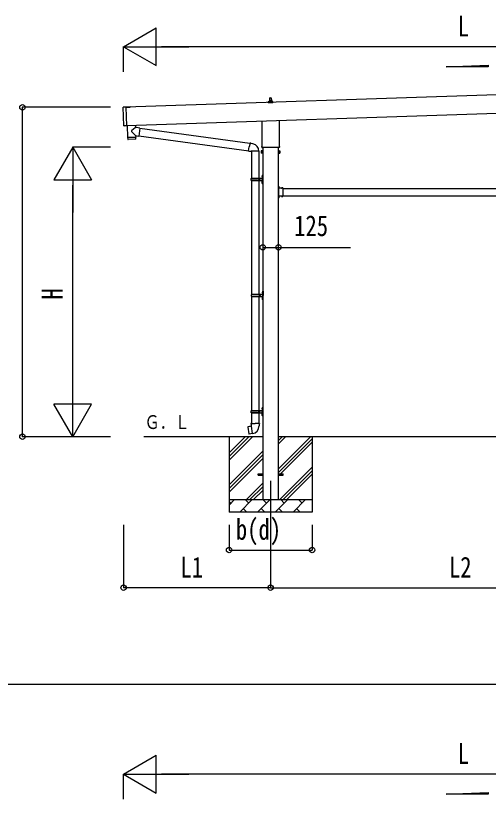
# Model space of a CAD drawing. Units: millimetres, scale not verified. Extents: x -21025 to 21025, y -14850 to 14850.
# Drawn here: x -391 to 3367, y -6693 to -466 of the extents above; entities that cross this region are included whole.
import ezdxf
from ezdxf.enums import TextEntityAlignment as Align

# ---------------------------------------------------------------- set-up
doc = ezdxf.new("R2010")
doc.units = ezdxf.units.MM
doc.header["$LTSCALE"] = 60
for name, color, linetype in [('0-3_YKK_11', 7, 'Continuous'), ('0-4_YKK_12', 2, 'Continuous'), ('0-5_YKK_13', 4, 'Continuous'), ('0-6_YKK_A1', 4, 'Continuous'), ('0-7_YKK_D', 6, 'Continuous')]:
    doc.layers.add(name, color=color, linetype=linetype)
doc.styles.add('ＭＳ ゴシック', font='')
doc.styles.get('ＭＳ ゴシック').set_extended_font_data('MS Gothic')

msp = doc.modelspace()

# ---------------------------------------------------------------- linework, layer by layer
at = {"layer": '0-3_YKK_11'}
msp.add_line((7296.79, -5780.06), (-18919.28, -5780.06), dxfattribs=at)
at = {"layer": '0-4_YKK_12'}
msp.add_line((1635.82, -4161.86), (1635.82, -4661.86), dxfattribs=at)
at = {"layer": '0-5_YKK_13'}
for p, q in [((1629.82, -1142.6), (1630.55, -1119.07)), ((1631.55, -1118.1), (1640.1, -1118.1)), ((1641.1, -1119.07), (1641.82, -1142.6)), ((1617.57, -1158.1), (1617.57, -1150.38)), ((1654.07, -1158.1), (1617.57, -1158.1)), ((1617.96, -1149.6), (1653.69, -1149.6)), ((1618.34, -1149.41), (1625.06, -1147.78)), ((1625.44, -1147.6), (1646.21, -1147.6)), ((1625.82, -1146.81), (1625.82, -1142.6)), ((1626.82, -1142.6), (1644.82, -1142.6)), ((1645.82, -1146.81), (1645.82, -1142.6)), ((1653.31, -1149.41), (1646.59, -1147.78)), ((1654.07, -1158.1), (1654.07, -1150.38)), ((469.62, -1341.89), (464.69, -1193.98)), ((484.64, -1192.31), (465.65, -1192.94)), ((518.63, -1191.4), (494.15, -1192.21)), ((1567.52, -1514.13), (1567.52, -1302.71)), ((1704.12, -1298.16), (1704.12, -1514.13)), ((560.11, -1336.29), (560.72, -1354.48)), ((596.32, -1359.54), (587.35, -1422.6)), ((596.06, -1361.37), (1471.95, -1480.01)), ((562.87, -1419.12), (531.37, -1386.61)), ((558.77, -1431.28), (558.79, -1432.28)), ((562.87, -1419.12), (587.35, -1422.6)), ((562.87, -1419.12), (563.27, -1431.13)), ((587.61, -1420.78), (1461.53, -1539.1)), ((499.34, -1434.27), (500, -1447.3)), ((560.61, -1448.23), (503.1, -1450.15)), ((503.8, -1433.12), (503.85, -1434.11)), ((1472.27, -1478.19), (1466.74, -1509.56)), ((1472.27, -1478.19), (1473.42, -1476.21)), ((1473.42, -1476.21), (1476.98, -1476.84)), ((1476.98, -1476.84), (1477.4, -1479.19)), ((1491.91, -1482.01), (1493.6, -1483.64)), ((1493.6, -1483.64), (1495.71, -1484.09)), ((1461.21, -1540.92), (1466.74, -1509.56)), ((1461.21, -1540.92), (1461.61, -1543.18)), ((1461.21, -1540.92), (1466.37, -1541.74)), ((1461.61, -1543.18), (1465.17, -1543.8)), ((1465.17, -1543.8), (1466.37, -1541.74)), ((1466.37, -1541.74), (1480.97, -1544.05)), ((1480.97, -1544.05), (1483.17, -1543.07)), ((1543.47, -1543.46), (1482.29, -1543.46)), ((1483.32, -1543.46), (1483.32, -1757.86)), ((1543.32, -1543.46), (1543.32, -1757.86)), ((1561.82, -1540.36), (1562.58, -1539.04)), ((1561.82, -1540.36), (1561.82, -1557.36)), ((1568.82, -1543.95), (1562.58, -1543.95)), ((1568.82, -1553.77), (1562.58, -1553.77)), ((1565.82, -1510.86), (1565.82, -1505.36)), ((1703.76, -1514.36), (1567.89, -1514.36)), ((1702.82, -1543.95), (1709.06, -1543.95)), ((1702.82, -1553.77), (1709.06, -1553.77)), ((1705.82, -1505.36), (1705.82, -1510.86)), ((1709.82, -1540.36), (1709.06, -1539.04)), ((1709.82, -1540.36), (1709.82, -1557.36)), ((1561.82, -1557.36), (1562.58, -1558.67)), ((1568.82, -1558.67), (1562.58, -1558.67)), ((1571.32, -1558.06), (1568.82, -1558.06)), ((1700.32, -1558.06), (1702.82, -1558.06)), ((1702.82, -1558.67), (1709.06, -1558.67)), ((1709.82, -1557.36), (1709.06, -1558.67)), ((1567.02, -1740.71), (1569.07, -1741.71)), ((1568.29, -1738.71), (1568.92, -1738.71)), ((1568.29, -1738.71), (1568.29, -1747.01)), ((1568.92, -1738.71), (1568.92, -1747.01)), ((1568.92, -1738.71), (1569.32, -1739.11)), ((1569.07, -1741.71), (1569.68, -1742.86)), ((1569.32, -1734.86), (1572.32, -1733.36)), ((1569.32, -1734.86), (1569.32, -1766.86)), ((1569.32, -1739.11), (1569.32, -1746.61)), ((1572.32, -1733.36), (1572.32, -1766.86)), ((1572.32, -1733.36), (1573.32, -1733.36)), ((1573.32, -1733.36), (1573.32, -1766.86)), ((1480.32, -1759.86), (1530.66, -1759.86)), ((1480.32, -1773.86), (1530.66, -1773.86)), ((1481.32, -1757.86), (1567.32, -1757.86)), ((1481.32, -1757.86), (1481.32, -1759.86)), ((1481.32, -1775.86), (1481.32, -1773.86)), ((1481.32, -1775.86), (1567.32, -1775.86)), ((1483.32, -1775.86), (1483.32, -2680.36)), ((1540.32, -1757.86), (1540.32, -1762.36)), ((1540.32, -1762.36), (1542.32, -1762.36)), ((1540.32, -1775.86), (1540.32, -1771.36)), ((1540.32, -1771.36), (1542.32, -1771.36)), ((1542.32, -1762.36), (1542.32, -1766.86)), ((1542.32, -1771.36), (1542.32, -1766.86)), ((1543.32, -1775.86), (1543.32, -2680.36)), ((1548.32, -1757.86), (1548.32, -1766.86)), ((1548.32, -1762.36), (1551.32, -1762.36)), ((1548.32, -1775.86), (1548.32, -1766.86)), ((1548.32, -1771.36), (1551.32, -1771.36)), ((1551.32, -1762.36), (1551.32, -1766.86)), ((1551.32, -1771.36), (1551.32, -1766.86)), ((1567.02, -1788.71), (1569.07, -1789.71)), ((1568.29, -1747.01), (1568.92, -1747.01)), ((1568.29, -1786.71), (1568.92, -1786.71)), ((1568.29, -1786.71), (1568.29, -1795.01)), ((1568.29, -1795.01), (1568.92, -1795.01)), ((1568.92, -1747.01), (1569.32, -1746.61)), ((1568.92, -1786.71), (1568.92, -1795.01)), ((1568.92, -1786.71), (1569.32, -1787.11)), ((1568.92, -1795.01), (1569.32, -1794.61)), ((1569.07, -1789.71), (1569.68, -1790.86)), ((1569.32, -1798.86), (1569.32, -1766.86)), ((1569.32, -1787.11), (1569.32, -1794.61)), ((1569.32, -1798.86), (1572.32, -1800.36)), ((1572.32, -1800.36), (1572.32, -1766.86)), ((1572.32, -1800.36), (1573.32, -1800.36)), ((1573.32, -1800.36), (1573.32, -1766.86)), ((1699.92, -1821.36), (1698.32, -1821.36)), ((1698.32, -1825.86), (1699.92, -1825.86)), ((1699.92, -1826.86), (1698.32, -1826.86)), ((1704.02, -1828.86), (1698.32, -1828.86)), ((1699.92, -1830.86), (1698.32, -1830.86)), ((1698.32, -1831.86), (1699.92, -1831.86)), ((1699.92, -1838.32), (1699.92, -1821.36)), ((1699.92, -1824.82), (1699.92, -1832.89)), ((1699.92, -1827.73), (1702.58, -1826.41)), ((1699.92, -1829.98), (1702.58, -1831.31)), ((1736.32, -1836.76), (1699.92, -1836.76)), ((1700.32, -1838.36), (1703.32, -1838.36)), ((1700.32, -1847.14), (1700.32, -1840.36)), ((1700.32, -1889.14), (1700.32, -1848.57)), ((1700.79, -1824.12), (1700.62, -1824.12)), ((1700.79, -1833.59), (1700.62, -1833.59)), ((1723.59, -1835.9), (1723.59, -1836.06)), ((1732.36, -1836.76), (1724.29, -1836.76)), ((1727.2, -1836.76), (1725.87, -1834.1)), ((1729.45, -1836.76), (1730.77, -1834.1)), ((1733.06, -1835.9), (1733.06, -1836.06)), ((1736.32, -1847.14), (1736.32, -1836.76)), ((1736.32, -1889.14), (1736.32, -1848.57)), ((1699.92, -1906.86), (1698.32, -1906.86)), ((1699.92, -1910.86), (1698.32, -1910.86)), ((1699.92, -1916.36), (1698.32, -1916.36)), ((1699.92, -1916.36), (1699.92, -1899.4)), ((1736.32, -1900.96), (1699.92, -1900.96)), ((1699.92, -1904.82), (1699.92, -1912.89)), ((1699.92, -1907.73), (1702.58, -1906.41)), ((1699.92, -1909.98), (1702.58, -1911.31)), ((1700.32, -1897.36), (1700.32, -1890.57)), ((1703.32, -1899.36), (1700.32, -1899.36)), ((1700.79, -1904.12), (1700.62, -1904.12)), ((1700.79, -1913.59), (1700.62, -1913.59)), ((1723.59, -1901.82), (1723.59, -1901.66)), ((1732.36, -1900.96), (1724.29, -1900.96)), ((1727.2, -1900.96), (1725.87, -1903.62)), ((1729.45, -1900.96), (1730.77, -1903.62)), ((1733.06, -1901.82), (1733.06, -1901.66)), ((1736.32, -1900.96), (1736.32, -1890.57)), ((1569.52, -2663.21), (1571.57, -2664.21)), ((1570.79, -2661.21), (1571.42, -2661.21)), ((1570.79, -2661.21), (1570.79, -2669.51)), ((1570.79, -2669.51), (1571.42, -2669.51)), ((1571.42, -2661.21), (1571.42, -2669.51)), ((1571.42, -2661.21), (1571.82, -2661.61)), ((1571.42, -2669.51), (1571.82, -2669.11)), ((1571.57, -2664.21), (1572.18, -2665.36)), ((1571.82, -2657.36), (1574.82, -2655.86)), ((1571.82, -2657.36), (1571.82, -2689.36)), ((1571.82, -2661.61), (1571.82, -2669.11)), ((1574.82, -2655.86), (1574.82, -2689.36)), ((1574.82, -2655.86), (1575.82, -2655.86)), ((1575.82, -2655.86), (1575.82, -2689.36)), ((1482.82, -2682.36), (1533.16, -2682.36)), ((1482.82, -2696.36), (1533.16, -2696.36)), ((1483.32, -2698.35), (1483.32, -3602.86)), ((1483.82, -2680.36), (1569.82, -2680.36)), ((1483.82, -2680.36), (1483.82, -2682.36)), ((1483.82, -2698.36), (1483.82, -2696.36)), ((1483.82, -2698.36), (1569.82, -2698.36)), ((1542.82, -2680.36), (1542.82, -2684.86)), ((1542.82, -2684.86), (1544.82, -2684.86)), ((1542.82, -2698.36), (1542.82, -2693.86)), ((1542.82, -2693.86), (1544.82, -2693.86)), ((1543.32, -2698.35), (1543.32, -3602.86)), ((1544.82, -2684.86), (1544.82, -2689.36)), ((1544.82, -2693.86), (1544.82, -2689.36)), ((1550.82, -2680.36), (1550.82, -2689.36)), ((1550.82, -2684.86), (1553.82, -2684.86)), ((1550.82, -2698.36), (1550.82, -2689.36)), ((1550.82, -2693.86), (1553.82, -2693.86)), ((1553.82, -2684.86), (1553.82, -2689.36)), ((1553.82, -2693.86), (1553.82, -2689.36)), ((1569.52, -2711.21), (1571.57, -2712.21)), ((1570.79, -2709.21), (1571.42, -2709.21)), ((1570.79, -2709.21), (1570.79, -2717.51)), ((1570.79, -2717.51), (1571.42, -2717.51)), ((1571.42, -2709.21), (1571.42, -2717.51)), ((1571.42, -2709.21), (1571.82, -2709.61)), ((1571.42, -2717.51), (1571.82, -2717.11)), ((1571.57, -2712.21), (1572.18, -2713.36)), ((1571.82, -2721.36), (1571.82, -2689.36)), ((1571.82, -2709.61), (1571.82, -2717.11)), ((1571.82, -2721.36), (1574.82, -2722.86)), ((1574.82, -2722.86), (1574.82, -2689.36)), ((1574.82, -2722.86), (1575.82, -2722.86)), ((1575.82, -2722.86), (1575.82, -2689.36)), ((1480.32, -3604.86), (1530.66, -3604.86)), ((1481.32, -3602.86), (1567.32, -3602.86)), ((1481.32, -3602.86), (1481.32, -3604.86)), ((1540.32, -3602.86), (1540.32, -3607.36)), ((1540.32, -3607.36), (1542.32, -3607.36)), ((1542.32, -3607.36), (1542.32, -3611.86)), ((1548.32, -3602.86), (1548.32, -3611.86)), ((1548.32, -3607.36), (1551.32, -3607.36)), ((1551.32, -3607.36), (1551.32, -3611.86)), ((1567.02, -3585.71), (1569.07, -3586.71)), ((1568.29, -3583.71), (1568.92, -3583.71)), ((1568.29, -3583.71), (1568.29, -3592.01)), ((1568.29, -3592.01), (1568.92, -3592.01)), ((1568.92, -3583.71), (1568.92, -3592.01)), ((1568.92, -3583.71), (1569.32, -3584.11)), ((1568.92, -3592.01), (1569.32, -3591.61)), ((1569.07, -3586.71), (1569.68, -3587.86)), ((1569.32, -3579.86), (1572.32, -3578.36)), ((1569.32, -3579.86), (1569.32, -3611.86)), ((1569.32, -3584.11), (1569.32, -3591.61)), ((1572.32, -3578.36), (1572.32, -3611.86)), ((1572.32, -3578.36), (1573.32, -3578.36)), ((1573.32, -3578.36), (1573.32, -3611.86)), ((1480.32, -3618.86), (1530.66, -3618.86)), ((1481.32, -3620.86), (1481.32, -3618.86)), ((1481.32, -3620.86), (1567.32, -3620.86)), ((1483.32, -3620.86), (1483.32, -3705.79)), ((1540.32, -3620.86), (1540.32, -3616.36)), ((1540.32, -3616.36), (1542.32, -3616.36)), ((1542.32, -3616.36), (1542.32, -3611.86)), ((1543.32, -3620.86), (1543.32, -3705.79)), ((1548.32, -3620.86), (1548.32, -3611.86)), ((1548.32, -3616.36), (1551.32, -3616.36)), ((1551.32, -3616.36), (1551.32, -3611.86)), ((1567.02, -3633.71), (1569.07, -3634.71)), ((1568.29, -3631.71), (1568.92, -3631.71)), ((1568.29, -3631.71), (1568.29, -3640.01)), ((1568.29, -3640.01), (1568.92, -3640.01)), ((1568.92, -3631.71), (1568.92, -3640.01)), ((1568.92, -3631.71), (1569.32, -3632.11)), ((1568.92, -3640.01), (1569.32, -3639.61)), ((1569.07, -3634.71), (1569.68, -3635.86)), ((1569.32, -3643.86), (1569.32, -3611.86)), ((1569.32, -3632.11), (1569.32, -3639.61)), ((1569.32, -3643.86), (1572.32, -3645.36)), ((1572.32, -3645.36), (1572.32, -3611.86)), ((1572.32, -3645.36), (1573.32, -3645.36)), ((1573.32, -3645.36), (1573.32, -3611.86)), ((1454.86, -3734.24), (1454.06, -3735.41)), ((1454.06, -3735.41), (1463.68, -3789.97)), ((1482.73, -3728.99), (1454.86, -3734.24)), ((1467.61, -3731.63), (1467.39, -3731.88)), ((1481.47, -3705.79), (1479.32, -3706.57)), ((1479.32, -3706.57), (1479.32, -3710.19)), ((1479.32, -3710.19), (1481.57, -3711)), ((1481.47, -3705.79), (1513.32, -3705.79)), ((1481.47, -3705.79), (1481.57, -3711)), ((1481.57, -3711), (1481.82, -3725.79)), ((1481.82, -3725.79), (1483.17, -3727.79)), ((1493.09, -3786.28), (1482.95, -3728.81)), ((1482.98, -3727.99), (1482.98, -3728.69)), ((1483.17, -3727.79), (1483.14, -3727.79)), ((1545.17, -3705.79), (1513.32, -3705.79)), ((1543.51, -3727.73), (1543.44, -3729.89)), ((1544.83, -3725.79), (1543.51, -3727.73)), ((1547.32, -3710.19), (1545.08, -3711)), ((1545.17, -3705.79), (1547.32, -3706.57)), ((1547.32, -3706.57), (1547.32, -3710.19)), ((1477.7, -3788.88), (1477.42, -3788.72)), ((1493.39, -3787.05), (1493.15, -3786.38)), ((1535.82, -4107.36), (1573.32, -4107.36)), ((1535.82, -4116.36), (1535.82, -4107.36)), ((1698.32, -4107.36), (1735.82, -4107.36)), ((1735.82, -4116.36), (1735.82, -4107.36)), ((1535.82, -4116.36), (1573.32, -4116.36)), ((1698.32, -4116.36), (1735.82, -4116.36))]:
    msp.add_line(p, q, dxfattribs=at)
for points in [[(484.64, -1192.31), (489.64, -1342.23), (470.65, -1342.86)], [(494.18, -1193.21), (518.67, -1192.4), (518.63, -1191.4)], [(496.14, -1338.43), (499.31, -1433.27), (563.27, -1431.13)], [(560.72, -1354.48), (558.62, -1356.25), (531.41, -1379.28)], [(596.32, -1359.54), (570.4, -1355.85), (560.72, -1354.48)], [(563.51, -1445.19), (563.3, -1432.13), (499.34, -1434.27)], [(1472.27, -1478.19), (1477.4, -1479.19), (1491.91, -1482.01)], [(1568.82, -1558.67), (1568.82, -1539.04), (1562.58, -1539.04)], [(1568.82, -1558.06), (1568.82, -1539.66), (1571.32, -1539.66)], [(1702.82, -1558.06), (1702.82, -1539.66), (1700.32, -1539.66)], [(1702.82, -1558.67), (1702.82, -1539.04), (1709.06, -1539.04)], [(1567.02, -1745.01), (1569.07, -1744.01), (1569.68, -1742.86)], [(1567.02, -1793.01), (1569.07, -1792.01), (1569.68, -1790.86)], [(1698.32, -1836.36), (1698.32, -1830.36), (1698.32, -1827.36), (1698.32, -1821.36)], [(1700.32, -1840.36), (1703.32, -1840.36), (1703.32, -1836.76)], [(1698.32, -1916.36), (1698.32, -1910.36), (1698.32, -1907.36), (1698.32, -1901.36)], [(1700.32, -1897.36), (1703.32, -1897.36), (1703.32, -1900.96)], [(1569.52, -2667.51), (1571.57, -2666.51), (1572.18, -2665.36)], [(1569.52, -2715.51), (1571.57, -2714.51), (1572.18, -2713.36)], [(1567.02, -3590.01), (1569.07, -3589.01), (1569.68, -3587.86)], [(1567.02, -3638.01), (1569.07, -3637.01), (1569.68, -3635.86)], [(1469.85, -3731.41), (1469.57, -3731.26), (1467.61, -3731.63)], [(1545.17, -3705.79), (1545.08, -3711), (1544.83, -3725.79)], [(1492.82, -3786.19), (1464.84, -3790.79), (1463.68, -3789.97)], [(1479.89, -3788.32), (1479.67, -3788.55), (1477.7, -3788.88)]]:
    msp.add_lwpolyline(points, dxfattribs=at)
for points in [[(1571.32, -1559.36), (1571.32, -1538.36), (1573.32, -1538.36), (1573.32, -1559.36)], [(1700.32, -1559.36), (1700.32, -1538.36), (1698.32, -1538.36), (1698.32, -1559.36)]]:
    msp.add_lwpolyline(points, close=True, dxfattribs=at)
for centre, radius, start, end in [((1631.55, -1119.1), 1, 90, 178.60509), ((1640.1, -1119.1), 1, 1.39491, 90), ((1618.57, -1150.38), 1, 103.62699, 180), ((1624.82, -1146.81), 1, 283.62699, 0), ((1629.91, -1143.23), 4.13, 90, 171.17633), ((1626.82, -1143.6), 1, 90, 180), ((1639.16, -1142.6), 4.83, 133.60282, 180), ((1632.49, -1142.6), 4.83, 0, 46.39718), ((1641.74, -1143.23), 4.13, 8.82367, 90), ((1644.82, -1143.6), 1, 0, 90), ((1646.82, -1146.81), 1, 180, 256.37301), ((1653.07, -1150.38), 1, 0, 76.37301), ((465.69, -1193.94), 1, 91.90915, 181.90915), ((470.62, -1341.86), 1, 181.90915, 271.90915), ((534.79, -1382.96), 5, 132.56466, 226.88314), ((503, -1447.15), 3, 182.90915, 271.95747), ((560.51, -1445.23), 3, 271.90915, 0.90915), ((1483.17, -1543.07), 60.3, 359.62495, 78), ((1578.06, -1548.86), 16.24, 162.41205, 197.58795), ((1566.17, -1541.5), 4.34, 145.61575, 214.38425), ((1566.17, -1556.22), 4.34, 145.61575, 214.38425), ((1569.82, -1505.36), 4, 125.09963, 180), ((1569.82, -1510.86), 4, 180, 194.47751), ((1569.82, -1510.86), 4, 194.47751, 241.04498), ((1701.82, -1510.86), 4, 298.95502, 345.52249), ((1701.82, -1505.36), 4, 0, 54.90037), ((1701.82, -1510.86), 4, 345.52249, 0), ((1693.58, -1548.86), 16.24, 342.41205, 17.58795), ((1705.48, -1541.5), 4.34, 325.61575, 34.38425), ((1705.48, -1556.22), 4.34, 325.61575, 34.38425), ((1572.62, -1742.86), 6, 136.21765, 223.78235), ((1529.07, -1766.86), 49.25, 171.82876, 180.00002), ((1529.07, -1766.86), 49.25, 180.00002, 188.17127), ((1530.66, -1757.86), 2, 270, 359.99998), ((1530.66, -1775.86), 2, 0.00005, 90.00004), ((1572.62, -1790.86), 6, 136.21765, 223.78235), ((1567.32, -1755.86), 2, 270, 359.99998), ((1567.32, -1777.86), 2, 0.00005, 90.00004), ((1700.32, -1836.36), 2, 180, 270), ((1700.62, -1824.82), 0.7, 90, 180), ((1700.62, -1832.89), 0.7, 180, 270), ((1699.62, -1847.86), 1, 314.427, 45.573), ((1700.79, -1824.99), 0.862, 39.12355, 90), ((1700.79, -1832.73), 0.862, 270, 320.87645), ((1696.02, -1828.86), 7, 0, 39.12355), ((1696.02, -1828.86), 7, 320.87645, 0), ((1724.45, -1835.9), 0.862, 129.12355, 180), ((1724.29, -1836.06), 0.7, 180, 270), ((1728.32, -1840.66), 7, 90, 129.12355), ((1728.32, -1840.66), 7, 50.87645, 90), ((1732.36, -1836.06), 0.7, 270, 0), ((1732.2, -1835.9), 0.862, 0, 50.87645), ((1737.02, -1847.86), 1, 134.427, 225.573), ((1700.32, -1901.36), 2, 90, 180), ((1700.62, -1904.82), 0.7, 90, 180), ((1700.62, -1912.89), 0.7, 180, 270), ((1699.62, -1889.86), 1, 314.427, 45.573), ((1700.79, -1904.99), 0.862, 39.12355, 90), ((1700.79, -1912.73), 0.862, 270, 320.87645), ((1696.02, -1908.86), 7, 0, 39.12355), ((1696.02, -1908.86), 7, 320.87645, 0), ((1724.29, -1901.66), 0.7, 90, 180), ((1724.45, -1901.82), 0.862, 180, 230.87645), ((1728.32, -1897.06), 7, 230.87645, 270), ((1728.32, -1897.06), 7, 270, 309.12355), ((1732.36, -1901.66), 0.7, 0, 90), ((1732.2, -1901.82), 0.862, 309.12355, 0), ((1737.02, -1889.86), 1, 134.427, 225.573), ((1575.12, -2665.36), 6, 136.21765, 223.78235), ((1531.57, -2689.36), 49.25, 171.82876, 180.00002), ((1531.57, -2689.36), 49.25, 180.00002, 188.17127), ((1533.16, -2680.36), 2, 270, 359.99998), ((1533.16, -2698.36), 2, 0.00005, 90.00004), ((1575.12, -2713.36), 6, 136.21765, 223.78235), ((1569.82, -2678.36), 2, 270, 359.99998), ((1569.82, -2700.36), 2, 0.00005, 90.00004), ((1529.07, -3611.86), 49.25, 171.82876, 180.00002), ((1530.66, -3602.86), 2, 270, 359.99998), ((1572.62, -3587.86), 6, 136.21765, 223.78235), ((1567.32, -3600.86), 2, 270, 359.99998), ((1529.07, -3611.86), 49.25, 180.00002, 188.17127), ((1530.66, -3620.86), 2, 0.00005, 90.00004), ((1572.62, -3635.86), 6, 136.21765, 223.78235), ((1567.32, -3622.86), 2, 0.00005, 90.00004), ((1482.68, -3728.69), 0.3, 280.66842, 0), ((1483.18, -3727.99), 0.2, 100, 180), ((1483.17, -3727.79), 60.3, 279.96938, 358), ((1492.87, -3786.49), 0.3, 20, 99.33158), ((1493.58, -3786.98), 0.2, 200, 279.96938)]:
    msp.add_arc(centre, radius, start, end, dxfattribs=at)
at = {"layer": '0-6_YKK_A1'}
for p, q in [((3030.51, -871.67), (3366.51, -859.25)), ((3366.51, -871.67), (3030.51, -871.67)), ((3366.51, -859.25), (3366.51, -871.67)), ((5876.7, -1014.03), (484.69, -1193.73)), ((489.52, -1338.65), (5881.53, -1158.91)), ((1573.32, -1514.36), (1573.32, -4311.86)), ((1698.32, -4311.86), (1698.32, -1514.36)), ((1736.32, -1838.86), (4635.32, -1838.86)), ((1703.32, -1898.86), (1698.82, -1898.86)), ((1736.32, -1898.86), (4635.32, -1898.86)), ((1573.32, -3811.86), (629.16, -3811.86)), ((1305.82, -3811.86), (1305.82, -4411.86)), ((1305.82, -3996.91), (1490.87, -3811.86)), ((1305.82, -3968.63), (1462.59, -3811.86)), ((1305.82, -3940.34), (1434.31, -3811.86)), ((4673.32, -3811.86), (1698.32, -3811.86)), ((1698.32, -4066.96), (1953.42, -3811.86)), ((1698.32, -3868.97), (1755.43, -3811.86)), ((1698.32, -3840.68), (1727.15, -3811.86)), ((1698.32, -4095.24), (1965.82, -3827.74)), ((1698.32, -4123.53), (1965.82, -3856.03)), ((1965.82, -3811.86), (1965.82, -4411.86)), ((1305.82, -4194.9), (1573.32, -3927.4)), ((1305.82, -4223.18), (1573.32, -3955.68)), ((1305.82, -4251.47), (1573.32, -3983.97)), ((1707.98, -4311.86), (1965.82, -4054.02)), ((1736.27, -4311.86), (1965.82, -4082.3)), ((1764.55, -4311.86), (1965.82, -4110.58)), ((1443.42, -4311.86), (1573.32, -4181.96)), ((1471.71, -4311.86), (1573.32, -4210.24)), ((1499.99, -4311.86), (1573.32, -4238.53)), ((1305.82, -4311.86), (1965.82, -4311.86)), ((1305.82, -4354.75), (1348.72, -4311.86)), ((1320.16, -4340.41), (1305.82, -4326.07)), ((1390.14, -4411.86), (1490.14, -4311.86)), ((1461.59, -4340.41), (1433.03, -4311.86)), ((1531.56, -4411.86), (1631.56, -4311.86)), ((1603.01, -4340.41), (1574.45, -4311.86)), ((1672.98, -4411.86), (1772.98, -4311.86)), ((1744.43, -4340.41), (1715.87, -4311.86)), ((1814.4, -4411.86), (1914.4, -4311.86)), ((1885.85, -4340.41), (1857.3, -4311.86)), ((1962.54, -4311.86), (1965.82, -4308.57)), ((1965.82, -4411.86), (1305.82, -4411.86)), ((1418.69, -4383.31), (1447.25, -4411.86)), ((1560.11, -4383.31), (1588.67, -4411.86)), ((1701.53, -4383.31), (1730.09, -4411.86)), ((1842.96, -4383.31), (1871.51, -4411.86)), ((3030.51, -6651.81), (3366.51, -6639.4)), ((3366.51, -6651.81), (3030.51, -6651.81)), ((3366.51, -6639.4), (3366.51, -6651.81))]:
    msp.add_line(p, q, dxfattribs=at)
msp.add_lwpolyline([(1703.32, -1838.86), (1698.82, -1838.86), (1698.82, -1898.86)], dxfattribs=at)
at = {"layer": '0-7_YKK_D'}
for p, q in [((467.22, -712.74), (727.03, -562.74)), ((727.03, -862.74), (727.03, -562.74)), ((467.22, -912.74), (467.22, -711.74)), ((467.22, -712.74), (727.03, -862.74)), ((467.22, -712.74), (986.84, -712.74)), ((5599, -712.74), (767.22, -712.74)), ((363.18, -1194.24), (-337.82, -1194.24)), ((-336.82, -3811.86), (-336.82, -1194.24)), ((63.18, -1511.86), (-86.82, -1771.67)), ((363.18, -1511.86), (62.18, -1511.86)), ((63.18, -1511.86), (213.18, -1771.67)), ((63.18, -1511.86), (63.18, -2031.47)), ((-86.82, -1771.67), (213.18, -1771.67)), ((63.18, -3511.86), (63.18, -1811.86)), ((63.18, -3811.86), (63.18, -3292.24)), ((63.18, -3811.86), (-86.82, -3552.05)), ((213.18, -3552.05), (-86.82, -3552.05)), ((63.18, -3811.86), (213.18, -3552.05)), ((363.18, -3811.86), (-337.82, -3811.86)), ((363.18, -3811.86), (62.18, -3811.86)), ((467.22, -4511.86), (467.22, -5012.86)), ((1305.82, -4511.86), (1305.82, -4712.86)), ((1635.82, -4511.86), (1635.82, -5012.86)), ((1635.82, -4511.86), (1635.82, -5012.86)), ((1965.82, -4511.86), (1965.82, -4712.86)), ((1305.82, -4711.86), (1965.82, -4711.86)), ((1635.82, -5011.86), (467.22, -5011.86)), ((1635.82, -5011.86), (4735.82, -5011.86)), ((467.22, -6492.89), (727.03, -6342.89)), ((727.03, -6642.89), (727.03, -6342.89)), ((467.22, -6692.89), (467.22, -6491.89)), ((467.22, -6492.89), (727.03, -6642.89)), ((467.22, -6492.89), (986.84, -6492.89)), ((5599, -6492.89), (767.22, -6492.89))]:
    msp.add_line(p, q, dxfattribs=at)
msp.add_lwpolyline([(1573.32, -2307.08), (1698.32, -2307.08), (2271.32, -2307.08)], dxfattribs=at)
for centre in [(-336.82, -1194.24), (1573.32, -2307.08), (1698.32, -2307.08), (-336.82, -3811.86), (1305.82, -4711.86), (1965.82, -4711.86), (467.22, -5011.86), (1635.82, -5011.86), (1635.82, -5011.86)]:
    msp.add_circle(centre, 21.25, dxfattribs=at)

# ---------------------------------------------------------------- texts
at = {"layer": '0-6_YKK_A1', "style": 'ＭＳ ゴシック', "width": 0.8}
msp.add_text('Ｇ．Ｌ', height=110, dxfattribs=at).set_placement((634.19, -3783.41), align=Align.BOTTOM_LEFT)
at = {"layer": '0-7_YKK_D', "style": 'ＭＳ ゴシック', "width": 0.8}
for s, p in [('L', (3123.11, -680.74)), ('125', (1823.32, -2267.08)), ('b(d)', (1359.82, -4679.86)), ('L1', (919.52, -4979.86)), ('L2', (3053.82, -4979.86)), ('L', (3123.11, -6460.89))]:
    msp.add_text(s, height=165, dxfattribs=at).set_placement(p, align=Align.BOTTOM_LEFT)
msp.add_text('H', height=165, rotation=90, dxfattribs=at).set_placement((31.18, -2721.86), align=Align.BOTTOM_LEFT)

doc.saveas('drawing.dxf')
